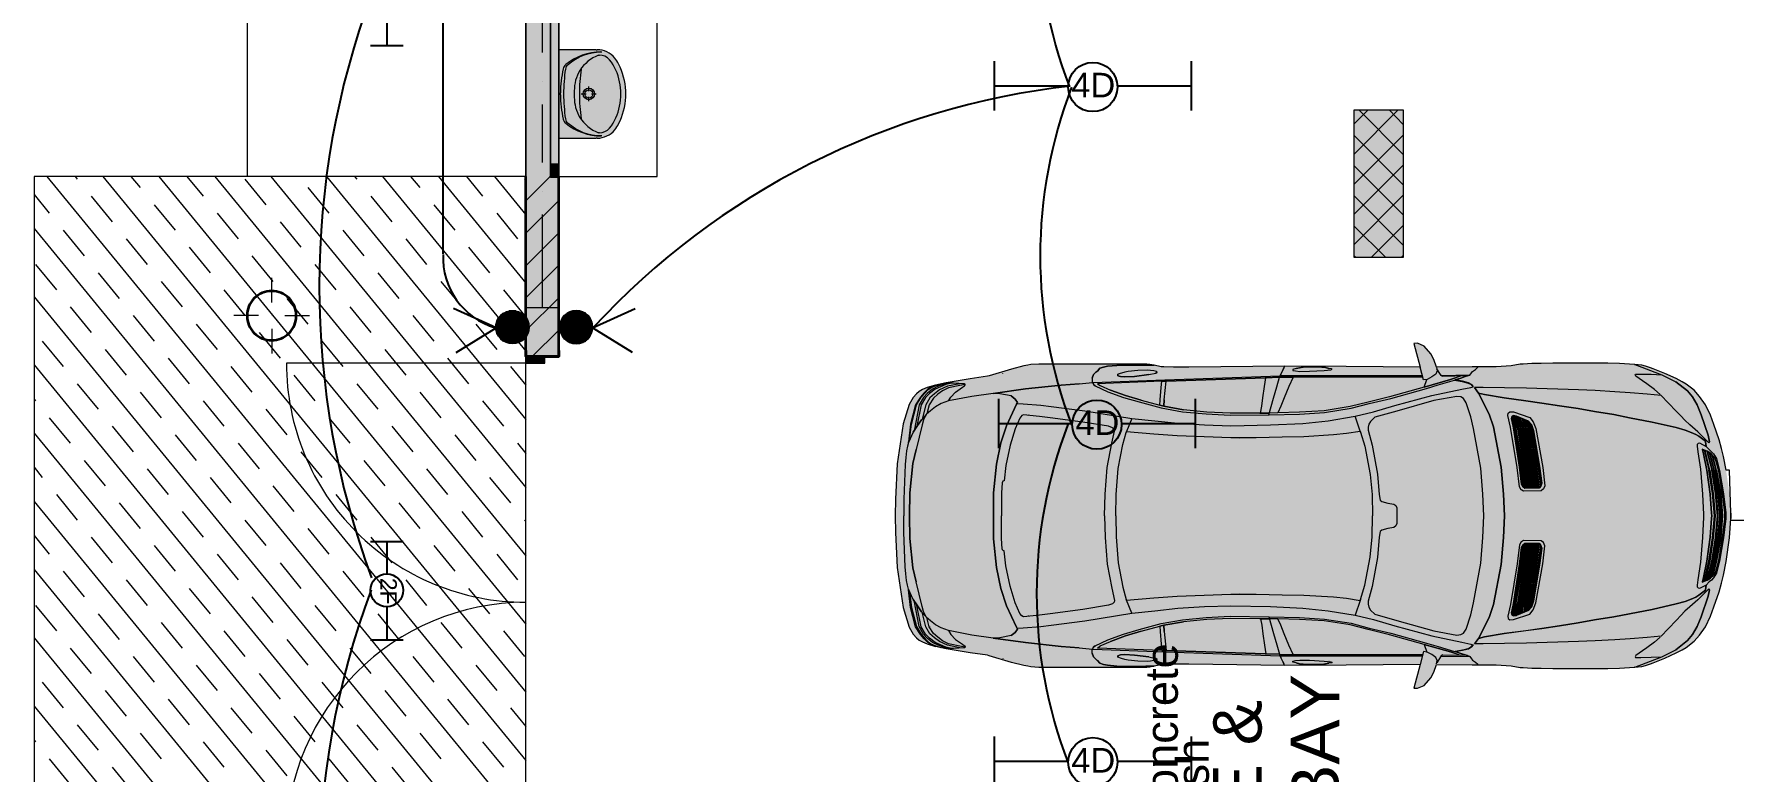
# Model space of a CAD drawing. Header units: millimetres. Extents: x -434067 to 834715, y -524312 to 693139.
# Drawn here: x 227685 to 238045, y 66005 to 70503 of the extents above; entities that cross this region are included whole.
import ezdxf

# ---------------------------------------------------------------- set-up
doc = ezdxf.new("R2010")
doc.units = ezdxf.units.MM
doc.layers.get('0').update_dxf_attribs({"color": 120})
for name, color, linetype in [('Labels', 7, 'Continuous'), ('lights', 1, 'Continuous'), ('PDF_2D Drafting - General', 7, 'Continuous')]:
    doc.layers.add(name, color=color, linetype=linetype)
doc.layers.add('PDF_Interior$-$Furniture$', color=7, linetype='Continuous', true_color=0x6a6a6a)
doc.layers.add('PDF_Structural - Bearing', color=7, linetype='Continuous', true_color=0xffffff)
doc.styles.add('PDF Arial-BoldMT', font='arial.ttf')
doc.styles.add('PDF ArialMT', font='arial.ttf')
doc.styles.get("Standard").update_dxf_attribs({"font": 'arial.ttf'})

# ---------------------------------------------------------------- blocks, each defined once
blk = doc.blocks.new('4security')
at = {"layer": 'lights'}
for p, q in [((-601, 157), (-601, -143)), ((600, 157), (600, -143)), ((-601, 7), (-150, 7)), ((150, 7), (600, 7))]:
    blk.add_line(p, q, dxfattribs=at)
blk.add_circle((0, 0), 150, dxfattribs=at)
at = {"layer": 'lights', "insert": (-131, 87), "char_height": 150, "attachment_point": 1}
blk.add_mtext_dynamic_manual_height_columns('4D', width=150, gutter_width=12.5, heights=[0], dxfattribs=at)
blk = doc.blocks.new('4sec')
at = {"layer": 'lights'}
blk.add_blockref('4security', (8, -3), dxfattribs=at)
blk = doc.blocks.new('2feet')
at = {"layer": 'lights'}
for p, q in [((-295, 102), (-295, -98)), ((-295, 2), (-100, 2)), ((100, 2), (305, 2)), ((305, 102), (305, -98))]:
    blk.add_line(p, q, dxfattribs=at)
blk.add_circle((0, 2), 100, dxfattribs=at)
at = {"layer": 'lights', "insert": (-76, 63), "char_height": 100, "attachment_point": 1}
blk.add_mtext_dynamic_manual_height_columns('2F', width=100, gutter_width=12.5, heights=[0], dxfattribs=at)
blk = doc.blocks.new('IG2W')
h = blk.add_hatch()
h.set_pattern_fill('ANGLE', color=256)
h.set_pattern_definition([(0, (-684743.957, -701055.27), (0, 6.985), [5.08, -1.905]), (90, (-684743.957, -701055.27), (-6.985, 4e-16), [5.08, -1.905])])
h.paths.add_polyline_path([(-100, 0, 1), (100, 0, 1)])
for p, q in [((-154, 344), (-4, 100)), ((-4, 100), (114, 359))]:
    blk.add_line(p, q)
blk.add_circle((0, 0), 100)

msp = doc.modelspace()

# ---------------------------------------------------------------- hatches: boundary and pattern name
at = {"layer": 'PDF_Interior$-$Furniture$', "true_color": 0xffffff, "transparency": 33554559}
for points in [[(231113, 70407), (230884, 70407), (230884, 69867), (231113, 69867), (231129, 69867), (231145, 69869), (231160, 69873), (231175, 69879), (231190, 69887), (231203, 69896), (231215, 69906), (231226, 69918), (231238, 69936), (231249, 69954), (231258, 69974), (231266, 69993), (231273, 70013), (231279, 70034), (231284, 70055), (231288, 70076), (231291, 70097), (231294, 70118), (231294, 70137), (231294, 70156), (231291, 70177), (231288, 70198), (231284, 70219), (231279, 70240), (231274, 70258), (231266, 70281), (231258, 70300), (231249, 70320), (231238, 70338), (231226, 70356), (231215, 70368), (231203, 70378), (231190, 70387), (231175, 70395), (231160, 70401), (231145, 70405), (231129, 70407), (231121, 70407)], [(238032, 67579), (238023, 67697), (238002, 67842), (237986, 67924), (237974, 67974), (237960, 68027), (237927, 68119), (237908, 68176), (237877, 68240), (237841, 68291), (237808, 68329), (237759, 68366), (237734, 68381), (237698, 68400), (237628, 68432), (237557, 68460), (237541, 68466), (237511, 68476), (237488, 68482), (237443, 68487), (237352, 68492), (237282, 68494), (237198, 68495), (236945, 68495), (236875, 68493), (236818, 68492), (236766, 68489), (236747, 68488), (236691, 68478), (236601, 68472), (236454, 68472), (236237, 68470), (236221, 68517), (236202, 68552), (236161, 68598), (236121, 68616), (236099, 68614), (236136, 68470), (235685, 68474), (235312, 68476), (234727, 68469), (234633, 68469), (234574, 68471), (234558, 68471), (234516, 68481), (234488, 68487), (234471, 68489), (233812, 68489), (233764, 68485), (233744, 68481), (233721, 68477), (233645, 68458), (233509, 68417), (233499, 68414), (233394, 68398), (233247, 68375), (233182, 68359), (233130, 68345), (233103, 68333), (233083, 68322), (233065, 68307), (233045, 68284), (233021, 68242), (232984, 68123), (232949, 67879), (232937, 67665), (232936, 67563), (238032, 67563)], [(238032, 67547), (238032, 67563), (232936, 67563), (232937, 67461), (232949, 67247), (232984, 67003), (233021, 66884), (233045, 66841), (233065, 66819), (233083, 66804), (233103, 66793), (233130, 66781), (233182, 66766), (233247, 66751), (233394, 66727), (233499, 66712), (233509, 66709), (233645, 66667), (233721, 66649), (233744, 66645), (233764, 66641), (233812, 66637), (234471, 66637), (234488, 66639), (234516, 66645), (234558, 66654), (234574, 66655), (234633, 66657), (234727, 66657), (235312, 66650), (235685, 66652), (236136, 66656), (236099, 66512), (236121, 66510), (236161, 66528), (236202, 66574), (236221, 66609), (236237, 66656), (236454, 66654), (236601, 66654), (236691, 66648), (236747, 66638), (236766, 66637), (236818, 66634), (236875, 66633), (236945, 66631), (237198, 66631), (237282, 66632), (237352, 66634), (237443, 66639), (237488, 66644), (237511, 66649), (237541, 66659), (237557, 66666), (237628, 66694), (237698, 66726), (237734, 66745), (237759, 66760), (237808, 66797), (237841, 66835), (237877, 66886), (237908, 66950), (237927, 67007), (237960, 67099), (237974, 67152), (237986, 67201), (238002, 67284), (238023, 67429)]]:
    msp.add_hatch(color=7, dxfattribs=at).paths.add_polyline_path(points)
at = {"layer": 'PDF_Structural - Bearing', "transparency": 33554559}
for color, points in [(256, [(230884, 69634), (230834, 69634), (230684, 69634), (230684, 71134), (230834, 71134), (230884, 71134)]), (256, [(230884, 69634), (230834, 69634), (230684, 69634), (230684, 71134), (230834, 71134), (230884, 71134)]), (7, [(230684, 69634), (230834, 69634), (230884, 69634), (230884, 68534), (230799, 68534), (230684, 68534)])]:
    msp.add_hatch(color=color, dxfattribs=at).paths.add_polyline_path(points)

# ---------------------------------------------------------------- linework, layer by layer
at = {"layer": 'lights'}
msp.add_line((230178, 75531), (230178, 69161), dxfattribs=at)
for centre, radius, start, end in [((236675, 71214), 2869, 158.9552, 201.0448), ((234543, 68964), 5119, 159.6573, 200.3468), ((234525, 65547), 4667, 96.4178, 137.3132), ((236689, 69148), 2869, 158.9552, 201.0448), ((230624, 69137), 445, 177.317, 253.7019), ((236667, 67089), 2869, 158.9552, 201.0448), ((234540, 65332), 5119, 159.6573, 200.3468)]:
    msp.add_arc(centre, radius, start, end, dxfattribs=at)
at = {"layer": 'PDF_2D Drafting - General', "color": 8, "lineweight": 15, "true_color": 0x7f7f7f}
for points in [[(230884, 69634), (231484, 69634), (231484, 72038)], [(230662, 69634), (227685, 69634), (227685, 65335), (230584, 65335), (230584, 65435), (230684, 65435), (230684, 69634), (230662, 69634), (227685, 69634), (227685, 61035), (230662, 61035), (230684, 61035), (230684, 65235), (230584, 65235), (230584, 65335), (227685, 65335), (227685, 61035), (230662, 61035), (230944, 61035)], [(238320, 67535), (238314, 67535), (238032, 67535)]]:
    msp.add_lwpolyline(points, dxfattribs=at)
at = {"layer": 'PDF_2D Drafting - General', "color": 253, "lineweight": 18, "true_color": 0xaaaaaa}
for points in [[(235735, 69770), (236003, 70039)], [(235735, 69954), (235819, 70039)], [(236034, 69767), (235763, 70039)], [(236034, 69951), (235947, 70039)], [(235735, 69586), (236034, 69886)], [(236034, 69583), (235735, 69883)], [(227764, 69634), (230684, 66070)], [(227935, 69634), (227949, 69617)], [(228105, 69634), (230684, 66486)], [(228276, 69634), (228332, 69565)], [(228446, 69634), (230684, 66902)], [(228617, 69634), (228716, 69513)], [(228787, 69634), (230684, 67318)], [(229128, 69634), (230684, 67735)], [(229469, 69634), (230684, 68151)], [(229639, 69634), (229653, 69617)], [(229810, 69634), (230684, 68567)], [(229980, 69634), (230037, 69565)], [(230151, 69634), (230684, 68983)], [(230321, 69634), (230420, 69513)], [(230492, 69634), (230684, 69399)], [(235735, 69403), (236034, 69703)], [(236034, 69399), (235735, 69699)], [(227685, 69523), (227778, 69409)], [(228971, 69617), (229099, 69461)], [(229355, 69565), (229483, 69409)], [(230676, 69617), (230684, 69607)], [(235735, 69219), (236034, 69519)], [(236034, 69215), (235735, 69515)], [(228034, 69513), (228162, 69357)], [(228417, 69461), (228545, 69305)], [(229738, 69513), (229866, 69357)], [(230122, 69461), (230250, 69305)], [(227685, 69315), (230684, 65654)], [(228801, 69409), (228929, 69253)], [(229185, 69357), (229312, 69201)], [(230506, 69409), (230633, 69253)], [(235927, 69139), (235735, 69331)], [(235838, 69139), (236034, 69335)], [(227863, 69305), (227991, 69149)], [(228247, 69253), (228375, 69097)], [(229568, 69305), (229696, 69149)], [(229952, 69253), (230079, 69097)], [(228630, 69201), (228758, 69045)], [(229014, 69149), (229142, 68993)], [(230335, 69201), (230463, 69045)], [(235744, 69139), (235735, 69148)], [(236022, 69139), (236034, 69151)], [(227693, 69097), (227821, 68941)], [(228076, 69045), (228204, 68889)], [(229398, 69097), (229525, 68941)], [(229781, 69045), (229909, 68889)], [(227685, 68899), (230584, 65360)], [(228460, 68993), (228588, 68837)], [(228843, 68941), (228971, 68785)], [(230165, 68993), (230293, 68837)], [(230548, 68941), (230676, 68785)], [(227906, 68837), (228034, 68681)], [(229227, 68889), (229355, 68733)], [(229611, 68837), (229738, 68681)], [(228290, 68785), (228417, 68629)], [(228673, 68733), (228801, 68577)], [(229994, 68785), (230122, 68629)], [(230378, 68733), (230506, 68577)], [(227735, 68629), (227863, 68473)], [(229057, 68681), (229185, 68525)], [(229440, 68629), (229568, 68473)], [(227685, 68483), (230264, 65335)], [(228119, 68577), (228247, 68421)], [(228503, 68525), (228630, 68369)], [(229824, 68577), (229952, 68421)], [(230207, 68525), (230335, 68369)], [(228886, 68473), (229014, 68317)], [(229270, 68421), (229398, 68265)], [(230591, 68473), (230684, 68359)], [(227685, 68275), (227693, 68265)], [(227949, 68369), (228076, 68213)], [(228332, 68317), (228460, 68161)], [(229653, 68369), (229781, 68213)], [(230037, 68317), (230165, 68161)], [(228716, 68265), (228843, 68109)], [(229099, 68213), (229227, 68057)], [(230420, 68265), (230548, 68109)], [(227685, 68067), (229923, 65335)], [(227778, 68161), (227906, 68005)], [(228162, 68109), (228290, 67953)], [(229483, 68161), (229611, 68005)], [(229866, 68109), (229994, 67953)], [(228545, 68057), (228673, 67901)], [(228929, 68005), (229057, 67849)], [(230250, 68057), (230378, 67901)], [(230633, 68005), (230684, 67943)], [(227685, 67859), (227735, 67797)], [(227991, 67901), (228119, 67745)], [(229312, 67953), (229440, 67797)], [(229696, 67901), (229824, 67745)], [(228375, 67849), (228503, 67693)], [(228758, 67797), (228886, 67641)], [(230079, 67849), (230207, 67693)], [(230463, 67797), (230591, 67641)], [(227685, 67651), (229582, 65335)], [(227821, 67693), (227949, 67537)], [(229142, 67745), (229270, 67589)], [(229525, 67693), (229653, 67537)], [(228204, 67641), (228332, 67485)], [(228588, 67589), (228716, 67433)], [(229909, 67641), (230037, 67485)], [(230293, 67589), (230420, 67433)], [(228971, 67537), (229099, 67381)], [(229355, 67485), (229483, 67328)], [(230676, 67537), (230684, 67527)], [(227685, 67443), (227778, 67328)], [(228034, 67433), (228162, 67276)], [(228417, 67381), (228545, 67225)], [(229738, 67433), (229866, 67276)], [(230122, 67381), (230250, 67225)], [(228801, 67328), (228929, 67172)], [(229185, 67276), (229312, 67120)], [(230506, 67328), (230633, 67172)], [(227685, 67235), (229241, 65335)], [(227863, 67225), (227991, 67068)], [(228247, 67172), (228375, 67016)], [(229568, 67225), (229696, 67068)], [(229952, 67172), (230079, 67016)], [(228630, 67120), (228758, 66964)], [(229014, 67068), (229142, 66912)], [(230335, 67120), (230463, 66964)], [(227693, 67016), (227821, 66860)], [(228076, 66964), (228204, 66808)], [(229398, 67016), (229525, 66860)], [(229781, 66964), (229909, 66808)], [(228460, 66912), (228588, 66756)], [(228843, 66860), (228971, 66704)], [(230165, 66912), (230293, 66756)], [(230548, 66860), (230676, 66704)], [(227685, 66818), (228900, 65335)], [(227906, 66756), (228034, 66600)], [(229227, 66808), (229355, 66652)], [(229611, 66756), (229738, 66600)], [(228290, 66704), (228417, 66548)], [(228673, 66652), (228801, 66496)], [(229994, 66704), (230122, 66548)], [(230378, 66652), (230506, 66496)], [(227735, 66548), (227863, 66392)], [(229057, 66600), (229185, 66444)], [(229440, 66548), (229568, 66392)], [(228119, 66496), (228247, 66340)], [(228503, 66444), (228630, 66288)], [(229824, 66496), (229952, 66340)], [(230207, 66444), (230335, 66288)], [(227685, 66402), (228559, 65335)], [(228886, 66392), (229014, 66236)], [(229270, 66340), (229398, 66184)], [(230591, 66392), (230684, 66278)], [(227949, 66288), (228076, 66132)], [(228332, 66236), (228460, 66080)], [(229653, 66288), (229781, 66132)], [(230037, 66236), (230165, 66080)], [(227685, 66194), (227693, 66184)], [(228716, 66184), (228843, 66028)], [(229099, 66132), (229227, 65976)], [(230420, 66184), (230548, 66028)], [(227778, 66080), (227906, 65924)], [(228162, 66028), (228290, 65872)], [(229483, 66080), (229611, 65924)], [(229866, 66028), (229994, 65872)]]:
    msp.add_lwpolyline(points, dxfattribs=at)
at = {"layer": 'PDF_2D Drafting - General', "color": 8, "lineweight": 15, "true_color": 0x7f7f7f}
msp.add_lwpolyline([(236034, 69139), (235735, 69139), (235735, 70039), (236034, 70039)], close=True, dxfattribs=at)
at = {"layer": 'PDF_2D Drafting - General', "color": 7, "lineweight": 0, "true_color": 0xffffff, "transparency": 33554559}
msp.add_solid([(236034, 69139), (235735, 69139), (236034, 70039), (235735, 70039)], dxfattribs=at)
at = {"layer": 'PDF_Interior$-$Furniture$', "lineweight": 20}
for points in [[(231113, 70407), (230884, 70407), (230884, 69867), (231113, 69867)], [(230884, 70052), (230884, 70222)], [(231022, 70137), (231051, 70137)], [(231068, 70154), (231068, 70183)], [(231084, 70137), (231113, 70137)], [(231068, 70092), (231068, 70120)], [(238032, 67579), (238032, 67563), (238032, 67579), (238032, 67563), (238032, 67547), (238032, 67563), (238032, 67579), (238023, 67842), (238002, 67842), (237986, 67924), (237974, 67974), (237960, 68027), (237927, 68119), (237908, 68176), (237877, 68240), (237841, 68291), (237808, 68329), (237759, 68366), (237734, 68381), (237698, 68400), (237628, 68432), (237557, 68460), (237541, 68466), (237511, 68476), (237488, 68482), (237443, 68487), (237352, 68492), (237282, 68494), (237198, 68495), (236945, 68495), (236875, 68493), (236818, 68492), (236766, 68489), (236747, 68488), (236691, 68478), (236601, 68472), (236454, 68472), (236237, 68470), (236221, 68517), (236202, 68552), (236161, 68598), (236121, 68616), (236099, 68614), (236136, 68470), (235685, 68474), (235312, 68476), (234727, 68469), (234633, 68469), (234574, 68471), (234558, 68471), (234516, 68481), (234488, 68487), (234471, 68489), (233812, 68489), (233764, 68485), (233744, 68481), (233721, 68477), (233645, 68458), (233509, 68417), (233499, 68414), (233394, 68398), (233247, 68375), (233182, 68359), (233130, 68345), (233103, 68333), (233083, 68322), (233065, 68307), (233045, 68284), (233021, 68242), (232984, 68123), (232949, 67879), (232937, 67665), (232936, 67563), (232937, 67461), (232949, 67247), (232984, 67003), (233021, 66884), (233045, 66841), (233065, 66819), (233083, 66804), (233103, 66793), (233130, 66781), (233182, 66766), (233178, 66768), (233147, 66781), (233132, 66792), (233113, 66812), (233090, 66839), (233060, 66886), (233029, 67003), (233018, 67112)], [(237445, 68487), (237443, 68487), (237445, 68487), (237610, 68422), (237695, 68380), (237767, 68325), (237797, 68288), (237827, 68239), (237797, 68288), (237767, 68325), (237695, 68380)], [(233593, 68432), (233593, 68433)], [(234058, 68369), (233947, 68360), (233731, 68337), (233947, 68360), (234058, 68369), (234139, 68376), (234143, 68377), (234581, 68393), (235283, 68417), (235667, 68417), (236150, 68417), (235667, 68417), (235288, 68417)], [(234136, 68402), (234146, 68424), (234159, 68439), (234166, 68444), (234170, 68446), (234166, 68444), (234159, 68439), (234146, 68424), (234136, 68402), (234137, 68382), (234141, 68373), (234148, 68362)], [(234143, 68377), (234581, 68393), (235283, 68417), (235279, 68408), (235283, 68417)], [(234156, 68356), (234148, 68362), (234156, 68356), (234232, 68320), (234328, 68285), (234424, 68258), (234557, 68221), (234688, 68198), (234832, 68184), (234979, 68176), (235216, 68179), (235401, 68183), (235554, 68194), (235717, 68219), (235826, 68247), (235958, 68279), (236175, 68340), (236247, 68361), (236347, 68391), (236393, 68383), (236430, 68373), (236448, 68363), (236458, 68350)], [(234435, 68268), (234341, 68296), (234435, 68268), (234549, 68237), (234552, 68270), (234558, 68346), (234561, 68385), (234169, 68369), (234185, 68357), (234249, 68329)], [(234356, 68444), (234336, 68440), (234316, 68434), (234294, 68426), (234294, 68417), (234310, 68412), (234337, 68410), (234396, 68413), (234483, 68424), (234396, 68413), (234337, 68410), (234310, 68412), (234294, 68417), (234294, 68426)], [(234514, 68447), (234493, 68450), (234472, 68452), (234415, 68450), (234357, 68444), (234356, 68444), (234336, 68440), (234316, 68434)], [(234529, 68444), (234514, 68447), (234493, 68450), (234472, 68452), (234415, 68450), (234357, 68444)], [(234465, 68422), (234464, 68423)], [(234483, 68424), (234525, 68434)], [(235160, 68190), (235217, 68190), (235160, 68190), (234979, 68189), (234837, 68195), (234693, 68209), (234574, 68231), (234549, 68237), (234552, 68270), (234558, 68346), (234561, 68385), (234588, 68385), (234561, 68385)], [(234577, 68270), (234574, 68231), (234577, 68270), (234588, 68385), (235191, 68405), (235279, 68408), (235363, 68409), (235665, 68410), (236152, 68411), (235665, 68410), (235363, 68409)], [(235214, 68179), (235228, 68230), (235243, 68281), (235262, 68350), (235279, 68408), (235191, 68405), (234588, 68385)], [(235163, 68190), (235171, 68231), (235178, 68283), (235188, 68352), (235196, 68405)], [(236383, 68415), (236353, 68404), (236321, 68394), (236162, 68348), (235949, 68289), (235819, 68256), (235710, 68229), (235552, 68204), (235401, 68195), (235270, 68192), (235217, 68190)], [(235363, 68409), (235336, 68352), (235307, 68283), (235287, 68231), (235269, 68192)], [(235310, 68476), (235306, 68466), (235301, 68456), (235291, 68437), (235287, 68427), (235283, 68417), (235287, 68427)], [(235301, 68456), (235306, 68466)], [(235303, 68451), (235303, 68451)], [(235423, 68469), (235422, 68469), (235402, 68466), (235381, 68461), (235361, 68456), (235361, 68450), (235377, 68447), (235404, 68444), (235463, 68445), (235551, 68450), (235592, 68454), (235601, 68458), (235596, 68460)], [(235361, 68456), (235361, 68450), (235377, 68447), (235404, 68444), (235463, 68445), (235551, 68450), (235592, 68454), (235601, 68458), (235596, 68460), (235580, 68462), (235559, 68467), (235580, 68462)], [(235381, 68461), (235402, 68466), (235422, 68469)], [(235582, 68453), (235581, 68453)], [(235853, 68197), (235982, 68235), (236208, 68296), (236392, 68335), (236445, 68346), (236461, 68350), (236450, 68363), (236432, 68374), (236396, 68384), (236350, 68392), (236384, 68403), (236411, 68412), (236440, 68420), (236450, 68435), (236457, 68444), (236474, 68455), (236489, 68469), (236490, 68472)], [(236237, 68467), (236241, 68447), (236233, 68428), (236209, 68410), (236179, 68395), (236157, 68392), (236136, 68470)], [(236161, 68348), (236178, 68395)], [(236162, 68348), (236321, 68394), (236353, 68404)], [(236275, 68412), (236266, 68418), (236260, 68424), (236239, 68460)], [(236266, 68419), (236442, 68422)], [(236426, 68416), (236273, 68413)], [(236440, 68420), (236411, 68412), (236384, 68403), (236350, 68392), (236396, 68384), (236432, 68374), (236450, 68363), (236461, 68350)], [(236436, 68419), (236436, 68419)], [(237601, 68303), (237566, 68334), (237520, 68368), (237493, 68386), (237452, 68415), (237447, 68423), (237449, 68427), (237482, 68428), (237545, 68426), (237610, 68422)], [(237610, 68422), (237610, 68422)], [(237610, 68422), (237610, 68422)], [(233182, 68359), (233178, 68358), (233147, 68344), (233132, 68334), (233113, 68314), (233090, 68287), (233060, 68240), (233029, 68122), (233018, 68014)], [(233644, 68294), (233667, 68275), (233681, 68255), (233675, 68243), (233614, 68112), (233581, 68007), (233554, 67877), (233536, 67703), (233535, 67563), (233536, 67703), (233554, 67877), (233581, 68007), (233614, 68112), (233675, 68243), (233681, 68255), (233667, 68275), (233644, 68294), (233574, 68308), (233533, 68310), (233731, 68337), (233533, 68310), (233404, 68291), (233261, 68264), (233217, 68247), (233182, 68228), (233152, 68203), (233127, 68183), (233126, 68183), (233118, 68168), (233109, 68148), (233100, 68117), (233063, 67967), (233044, 67881), (233026, 67702), (233023, 67563), (233026, 67702), (233044, 67881), (233063, 67967)], [(233024, 68025), (233035, 68122), (233065, 68239), (233095, 68286), (233118, 68313), (233138, 68333), (233153, 68344), (233184, 68357), (233214, 68366)], [(233252, 68372), (233238, 68369), (233194, 68351), (233163, 68336), (233133, 68312), (233109, 68285), (233083, 68239), (233051, 68081)], [(233280, 68372), (233244, 68364), (233180, 68336), (233145, 68310), (233121, 68285), (233095, 68240), (233068, 68109)], [(233331, 68369), (233254, 68353), (233207, 68331), (233175, 68307), (233148, 68283), (233122, 68240), (233100, 68152)], [(233363, 68365), (233341, 68360), (233262, 68344), (233224, 68326), (233196, 68304), (233170, 68281), (233144, 68240), (233128, 68184)], [(233151, 68283), (233151, 68282)], [(233173, 68281), (233173, 68281)], [(233261, 68264), (233276, 68287), (233303, 68318), (233346, 68347), (233358, 68356), (233363, 68361), (233363, 68365), (233358, 68368), (233292, 68372), (233236, 68372)], [(233270, 68370), (233270, 68370)], [(233403, 68288), (233403, 68288)], [(234251, 68330), (234251, 68330)], [(236525, 67563), (236520, 67695), (236506, 67853), (236463, 68095), (236445, 68167), (236417, 68253), (236401, 68278), (236385, 68288), (236361, 68291), (236220, 68266), (235994, 68202), (235860, 68164), (235834, 68139), (235824, 68121), (235819, 68103), (235819, 68085), (235845, 67994), (235876, 67817), (235888, 67693), (235893, 67659), (235903, 67650), (235939, 67640), (235976, 67634), (235988, 67625), (235994, 67611), (235995, 67563), (235994, 67515), (235988, 67501), (235976, 67492), (235939, 67486), (235903, 67476), (235893, 67467), (235888, 67433), (235876, 67308), (235845, 67132), (235819, 67041), (235819, 67023), (235824, 67005), (235834, 66987), (235860, 66962), (235994, 66924), (236220, 66860), (236361, 66835), (236385, 66838), (236401, 66847), (236417, 66872), (236445, 66959), (236463, 67031), (236506, 67273), (236520, 67431), (236525, 67563)], [(237828, 68077), (237830, 68075), (237782, 68118), (237751, 68146), (237726, 68172), (237700, 68200), (237650, 68253), (237606, 68297), (237522, 68305), (237417, 68314), (237324, 68320), (237204, 68327), (237103, 68331), (236786, 68341), (236651, 68343), (236521, 68345), (236469, 68345)], [(236510, 68307), (236510, 68307)], [(236673, 68279), (236673, 68279)], [(236674, 68279), (236674, 68279)], [(236674, 68279), (236674, 68279)], [(233124, 68180), (233097, 68149), (233067, 68107), (233046, 68073), (233018, 68011), (233011, 67987), (233005, 67959), (233000, 67918), (232996, 67875), (232988, 67665), (232988, 67563)], [(233087, 68244), (233087, 68243)], [(234213, 67563), (234216, 67695), (234228, 67858), (234257, 68005), (234274, 68080), (234271, 68089), (234260, 68100), (234236, 68109), (234081, 68135), (233881, 68161), (233816, 68169), (233718, 68179), (233709, 68174), (233696, 68159), (233668, 68094), (233636, 67993), (233610, 67869), (233600, 67777), (233593, 67774), (233588, 67764), (233585, 67702), (233585, 67563)], [(233678, 68248), (233684, 68248), (233716, 68246), (233823, 68238), (233888, 68230), (234093, 68203), (234378, 68157), (234519, 68143), (234660, 68127), (234821, 68117), (234983, 68112), (235225, 68117), (235421, 68126), (235576, 68143), (235741, 68170), (235853, 68197)], [(233750, 68175), (233747, 68176)], [(234549, 68237), (234574, 68231), (234693, 68209)], [(235773, 68074), (235772, 68080), (235741, 68170)], [(236797, 68141), (236815, 68120), (236828, 68084), (236865, 67865), (236879, 67761), (236873, 67743), (236864, 67733), (236775, 67732), (236765, 67739), (236755, 67756), (236743, 67859), (236706, 68099), (236693, 68156), (236697, 68170), (236707, 68174), (236724, 68171)], [(237728, 68171), (237726, 68172), (237700, 68200), (237650, 68253)], [(233046, 68073), (233067, 68107), (233097, 68149)], [(234282, 67563), (234284, 67692), (234296, 67851), (234323, 67997), (234345, 68072), (234346, 68078), (234513, 68062), (234655, 68053), (234819, 68047), (234983, 68041), (235136, 68041), (235295, 68045), (235428, 68047), (235608, 68058), (235688, 68066), (235772, 68080), (235773, 68074), (235800, 67987), (235832, 67815), (235845, 67692), (235847, 67563)], [(234378, 68157), (234346, 68078), (234345, 68072)], [(235772, 68080), (235772, 68080)], [(236759, 68156), (236766, 68121)], [(237872, 68033), (237830, 68075)], [(233018, 68011), (233018, 68014)], [(237986, 67429), (238000, 67546), (238000, 67563), (238000, 67546), (237986, 67429), (237963, 67285), (237943, 67212), (237934, 67197), (237932, 67195), (237925, 67185), (237913, 67171), (237900, 67159), (237881, 67139), (237877, 67111), (237881, 67139), (237841, 67119), (237834, 67121), (237829, 67127), (237828, 67139), (237832, 67172), (237848, 67279), (237861, 67431), (237866, 67555), (237866, 67563), (237866, 67571), (237861, 67695), (237848, 67847), (237832, 67954), (237828, 67987), (237829, 67999), (237834, 68005), (237841, 68007), (237881, 67986), (237877, 68015), (237881, 67986), (237900, 67967), (237913, 67954), (237925, 67941), (237932, 67931), (237934, 67928), (237943, 67913), (237963, 67840), (237986, 67697)], [(237868, 67964), (237898, 67841)], [(237874, 68031), (237872, 68033), (237871, 68034)], [(237874, 68031), (237898, 68009)], [(237903, 67841), (237874, 67962)], [(233063, 67960), (233063, 67960)], [(237885, 67957), (237915, 67841)], [(237919, 67841), (237890, 67955)], [(237900, 67948), (237928, 67841)], [(237932, 67841), (237905, 67945)], [(237915, 67935), (237940, 67841)], [(237944, 67841), (237921, 67929)], [(237934, 67928), (237943, 67913), (237963, 67840)], [(236767, 67714), (236754, 67722)], [(233124, 66946), (233097, 66977), (233067, 67019), (233046, 67053), (233018, 67115), (233011, 67139), (233005, 67167), (233000, 67208), (232996, 67251), (232988, 67461), (232988, 67563)], [(233644, 66832), (233667, 66850), (233681, 66871), (233675, 66883), (233614, 67014), (233581, 67119), (233554, 67248), (233536, 67423), (233535, 67563), (233536, 67423), (233554, 67248), (233581, 67119), (233614, 67014), (233675, 66883), (233681, 66871), (233667, 66850), (233644, 66832), (233574, 66818), (233533, 66816), (233731, 66789), (233533, 66816), (233404, 66835), (233261, 66862), (233217, 66879), (233182, 66898), (233152, 66922), (233127, 66943), (233126, 66943), (233118, 66958), (233109, 66978), (233100, 67009), (233063, 67159), (233044, 67245), (233026, 67424), (233023, 67563), (233026, 67424), (233044, 67245), (233063, 67159)], [(234213, 67563), (234216, 67431), (234228, 67268), (234257, 67121), (234274, 67046), (234271, 67036), (234260, 67025), (234236, 67017), (234081, 66991), (233881, 66964), (233816, 66957), (233718, 66947), (233709, 66952), (233696, 66967), (233668, 67032), (233636, 67133), (233610, 67257), (233600, 67349), (233593, 67352), (233588, 67361), (233585, 67424), (233585, 67563)], [(234282, 67563), (234284, 67434), (234296, 67275), (234323, 67128), (234345, 67053), (234346, 67048), (234513, 67063), (234655, 67073), (234819, 67079), (234983, 67085), (235136, 67085), (235295, 67081), (235428, 67078), (235608, 67068), (235688, 67060), (235772, 67046), (235773, 67052), (235800, 67139), (235832, 67311), (235845, 67434), (235847, 67563)], [(236136, 66656), (236099, 66512), (236121, 66510), (236161, 66528), (236202, 66574), (236221, 66609), (236237, 66656), (236454, 66654), (236601, 66654), (236691, 66648), (236747, 66638), (236766, 66637), (236818, 66634), (236875, 66633), (236945, 66631), (237198, 66631), (237282, 66632), (237352, 66634), (237443, 66639), (237488, 66644), (237511, 66649), (237541, 66659), (237557, 66666), (237628, 66694), (237698, 66726), (237734, 66745), (237759, 66760), (237808, 66797), (237841, 66835), (237877, 66886), (237908, 66950), (237927, 67007), (237960, 67099), (237974, 67152), (237986, 67201), (238002, 67284), (238023, 67429), (238032, 67547)], [(236797, 66985), (236815, 67006), (236828, 67042), (236865, 67261), (236879, 67365), (236873, 67382), (236864, 67393), (236775, 67394), (236765, 67386), (236755, 67370), (236743, 67267), (236706, 67027), (236693, 66970), (236697, 66956), (236707, 66952), (236724, 66955)], [(236767, 67412), (236754, 67404)], [(237868, 67161), (237898, 67285)], [(237903, 67285), (237874, 67164)], [(237885, 67168), (237915, 67285)], [(237919, 67285), (237890, 67171)], [(237900, 67178), (237928, 67285)], [(237932, 67285), (237905, 67181)], [(237915, 67190), (237940, 67285)], [(237944, 67285), (237921, 67197)], [(237934, 67197), (237943, 67212), (237963, 67285)], [(233063, 67166), (233063, 67166)], [(233018, 67115), (233018, 67112)], [(233024, 67101), (233035, 67004), (233065, 66887), (233095, 66840), (233118, 66813), (233138, 66793), (233153, 66782), (233184, 66769), (233214, 66759)], [(233046, 67053), (233067, 67019), (233097, 66977)], [(233252, 66754), (233238, 66757), (233194, 66775), (233163, 66790), (233133, 66814), (233109, 66840), (233083, 66887), (233051, 67045)], [(234378, 66969), (234346, 67048), (234345, 67053)], [(235773, 67052), (235772, 67046), (235741, 66956)], [(235772, 67046), (235772, 67046)], [(237828, 67049), (237830, 67051), (237782, 67008), (237751, 66980), (237726, 66954), (237700, 66926), (237650, 66873), (237606, 66829), (237522, 66821), (237417, 66812), (237324, 66806), (237204, 66799), (237103, 66795), (236786, 66785), (236651, 66783), (236521, 66781), (236469, 66781)], [(237872, 67093), (237830, 67051)], [(237874, 67095), (237872, 67093), (237871, 67092)], [(237874, 67095), (237898, 67117)], [(233280, 66754), (233244, 66762), (233180, 66790), (233145, 66816), (233121, 66841), (233095, 66886), (233068, 67016)], [(233331, 66757), (233254, 66773), (233207, 66795), (233175, 66819), (233148, 66843), (233122, 66885), (233100, 66974)], [(233363, 66761), (233341, 66766), (233262, 66782), (233224, 66800), (233196, 66822), (233170, 66844), (233144, 66886), (233128, 66942)], [(233678, 66878), (233684, 66878), (233716, 66880), (233823, 66888), (233888, 66896), (234093, 66922), (234378, 66969), (234519, 66983), (234660, 66999), (234821, 67009), (234983, 67014), (235225, 67009), (235421, 67000), (235576, 66983), (235741, 66956), (235853, 66929)], [(233750, 66951), (233747, 66950)], [(234156, 66770), (234148, 66764), (234156, 66770), (234232, 66806), (234328, 66841), (234424, 66868), (234557, 66905), (234688, 66928), (234832, 66942), (234979, 66950), (235216, 66947), (235401, 66943), (235554, 66932), (235717, 66907), (235826, 66878), (235958, 66847), (236175, 66786), (236247, 66765), (236347, 66735), (236393, 66743), (236430, 66753), (236448, 66763), (236458, 66776)], [(235160, 66935), (235217, 66935), (235160, 66935), (234979, 66937), (234837, 66931), (234693, 66916), (234574, 66895), (234549, 66889), (234552, 66856), (234558, 66780), (234561, 66741), (234588, 66740), (234561, 66741)], [(235214, 66947), (235228, 66895), (235243, 66845), (235262, 66775), (235279, 66718), (235191, 66721), (234588, 66740)], [(235163, 66935), (235171, 66895), (235178, 66843), (235188, 66774), (235196, 66721)], [(236383, 66711), (236353, 66722), (236321, 66732), (236162, 66777), (235949, 66837), (235819, 66870), (235710, 66897), (235552, 66922), (235401, 66931), (235270, 66934), (235217, 66935)], [(235363, 66717), (235336, 66774), (235307, 66843), (235287, 66895), (235269, 66934)], [(235853, 66929), (235982, 66891), (236208, 66830), (236392, 66791), (236445, 66780), (236461, 66775), (236450, 66763), (236432, 66752), (236396, 66742), (236350, 66734), (236384, 66723), (236411, 66714), (236440, 66705), (236450, 66691), (236457, 66682), (236474, 66670), (236489, 66657), (236490, 66654)], [(236759, 66970), (236766, 67005)], [(237728, 66955), (237726, 66954), (237700, 66926), (237650, 66873)], [(233087, 66881), (233087, 66883)], [(233123, 66842), (233123, 66842)], [(233123, 66842), (233123, 66842)], [(233151, 66843), (233151, 66843)], [(233173, 66845), (233173, 66845)], [(233261, 66862), (233276, 66839), (233303, 66808), (233346, 66779), (233358, 66770), (233363, 66764), (233363, 66761), (233358, 66758), (233292, 66754), (233236, 66754)], [(233403, 66838), (233403, 66838)], [(234435, 66858), (234341, 66830), (234435, 66858), (234549, 66889), (234552, 66856), (234558, 66780), (234561, 66741), (234169, 66756), (234185, 66769), (234249, 66796)], [(234549, 66889), (234574, 66895), (234693, 66916)], [(234577, 66856), (234574, 66895), (234577, 66856), (234588, 66740), (235191, 66721), (235279, 66718), (235363, 66717), (235665, 66715), (236152, 66715), (235665, 66715), (235363, 66717)], [(236673, 66847), (236673, 66847)], [(236674, 66847), (236674, 66847)], [(236674, 66847), (236674, 66847)], [(237445, 66639), (237443, 66639), (237445, 66639), (237610, 66703), (237695, 66745), (237767, 66801), (237797, 66838), (237827, 66887), (237797, 66838), (237767, 66801), (237695, 66745)], [(237601, 66823), (237566, 66792), (237520, 66758), (237493, 66739), (237452, 66711), (237447, 66703), (237449, 66698), (237482, 66698), (237545, 66700), (237610, 66703)], [(236237, 66659), (236241, 66679), (236233, 66698), (236209, 66716), (236179, 66731), (236157, 66734), (236136, 66656), (235685, 66652), (235312, 66650), (234727, 66657), (234633, 66657), (234574, 66655), (234558, 66654), (234516, 66645), (234488, 66639), (234471, 66637), (233812, 66637), (233764, 66641), (233744, 66645), (233721, 66649), (233645, 66667), (233509, 66709), (233499, 66712), (233394, 66727), (233247, 66751), (233182, 66766)], [(233270, 66756), (233270, 66756)], [(234058, 66757), (233947, 66766), (233731, 66789), (233947, 66766), (234058, 66757), (234139, 66750), (234143, 66749), (234581, 66733), (235283, 66709), (235667, 66709), (236150, 66709), (235667, 66709), (235288, 66709)], [(234136, 66724), (234146, 66702), (234159, 66687), (234166, 66682), (234170, 66680), (234166, 66682), (234159, 66687), (234146, 66702), (234136, 66724), (234137, 66744), (234141, 66753), (234148, 66764)], [(234143, 66749), (234581, 66733), (235283, 66709), (235279, 66718), (235283, 66709)], [(234251, 66796), (234251, 66796)], [(236161, 66778), (236178, 66731)], [(236162, 66777), (236321, 66732), (236353, 66722)], [(236440, 66705), (236411, 66714), (236384, 66723), (236350, 66734), (236396, 66742), (236432, 66752), (236450, 66763), (236461, 66775)], [(236510, 66818), (236510, 66819)], [(233593, 66694), (233593, 66693)], [(234356, 66682), (234336, 66686), (234316, 66692), (234294, 66700), (234294, 66709), (234310, 66714), (234337, 66716), (234396, 66713), (234483, 66702), (234396, 66713), (234337, 66716), (234310, 66714), (234294, 66709), (234294, 66700)], [(234514, 66679), (234493, 66676), (234472, 66674), (234415, 66676), (234357, 66682), (234356, 66682), (234336, 66686), (234316, 66692)], [(234529, 66682), (234514, 66679), (234493, 66676), (234472, 66674), (234415, 66676), (234357, 66682)], [(234465, 66704), (234464, 66703)], [(234483, 66702), (234525, 66692)], [(235310, 66650), (235306, 66660), (235301, 66670), (235291, 66689), (235287, 66699), (235283, 66709), (235287, 66699)], [(235301, 66670), (235306, 66660)], [(235303, 66675), (235303, 66675)], [(235423, 66657), (235422, 66657), (235402, 66660), (235381, 66665), (235361, 66670), (235361, 66675), (235377, 66679), (235404, 66681), (235463, 66681), (235551, 66676), (235592, 66671), (235601, 66668), (235596, 66666)], [(235361, 66670), (235361, 66675), (235377, 66679), (235404, 66681), (235463, 66681), (235551, 66676), (235592, 66671), (235601, 66668), (235596, 66666), (235580, 66664), (235559, 66659), (235580, 66664)], [(235381, 66665), (235402, 66660), (235422, 66657)], [(235582, 66673), (235581, 66673)], [(236275, 66714), (236266, 66708), (236260, 66702), (236239, 66666)], [(236266, 66707), (236442, 66704)], [(236426, 66710), (236273, 66713)], [(236436, 66706), (236436, 66706)], [(237610, 66703), (237610, 66703)], [(237610, 66703), (237610, 66703)]]:
    msp.add_lwpolyline(points, dxfattribs=at)
for points in [[(230895, 70132, 0.056181), (230912, 69983, 0.166073), (230927, 69958, 0.172775), (231144, 69881, -0.182729), (230942, 69957, -0.180994), (230927, 69985, -0.032532), (230916, 70137, -0.032537), (230927, 70289, -0.184013), (230942, 70317, -0.183454), (231142, 70393, 0.173319), (230927, 70316, 0.169238), (230912, 70291, 0.055638), (230895, 70143)], [(231127, 70374, 0.157117), (231013, 70280, 0.136011), (230979, 70156, 0.024152), (230979, 70137, 0.024146), (230979, 70118, 0.136003), (231013, 69994, 0.157206), (231127, 69900)], [(231119, 69867, 0.226465), (231226, 69918, 0.048226), (231249, 69954, 0.095592), (231294, 70118, 0.012571), (231294, 70137, 0.012568), (231294, 70156, 0.095775), (231249, 70320, 0.049742), (231226, 70356, 0.227367), (231119, 70407)], [(231132, 69900, 0.219009), (231194, 69928, 0.128681), (231255, 70063, 0.060307), (231264, 70137, 0.060184), (231255, 70211, 0.128681), (231194, 70346, 0.217621), (231132, 70374)], [(231022, 70288, 0.038963), (231010, 70137, 0.03902), (231022, 69986)]]:
    msp.add_lwpolyline(points, format="xyb", dxfattribs=at)
for points in [[(234184, 68463), (234170, 68446), (234184, 68463), (234206, 68470), (234230, 68475), (234287, 68480), (234379, 68482), (234464, 68481), (234516, 68481), (234464, 68481), (234379, 68482), (234287, 68480), (234230, 68475), (234206, 68470)], [(234525, 68434), (234534, 68440), (234529, 68444), (234534, 68440)], [(235481, 68471), (235423, 68469), (235481, 68471), (235538, 68469), (235559, 68467), (235538, 68469)], [(236350, 68390), (236350, 68392)], [(233123, 68284), (233123, 68284)], [(234341, 68296), (234249, 68329)], [(237752, 68086), (237790, 68072), (237817, 68059), (237837, 68048), (237876, 68018), (237877, 68015), (237876, 68018), (237837, 68048), (237817, 68059), (237790, 68072), (237752, 68086), (237698, 68101), (237552, 68134), (237413, 68161), (237318, 68180), (237200, 68199), (237100, 68217), (236986, 68234), (236879, 68251), (236782, 68264), (236649, 68282), (236529, 68302), (236492, 68312), (236469, 68345), (236492, 68312), (236557, 68183), (236585, 68105), (236631, 67859), (236645, 67695), (236631, 67859), (236585, 68105), (236557, 68183), (236492, 68312), (236529, 68302), (236649, 68282), (236782, 68264), (236879, 68251), (236986, 68234), (237100, 68217), (237200, 68199), (237318, 68180), (237413, 68161), (237552, 68134), (237698, 68101)], [(233096, 68240), (233096, 68240)], [(233146, 68239), (233146, 68239)], [(236827, 68136), (236842, 68095), (236884, 67857), (236897, 67746), (236890, 67727), (236875, 67715), (236767, 67714), (236753, 67722), (236742, 67740), (236729, 67857), (236687, 68104), (236671, 68175), (236673, 68190), (236683, 68198), (236706, 68197), (236805, 68163)], [(236865, 67865), (236828, 68084), (236815, 68120), (236797, 68141), (236724, 68171), (236707, 68174), (236697, 68170), (236693, 68156), (236706, 68099), (236743, 67859), (236755, 67756), (236765, 67739), (236775, 67732), (236864, 67733), (236873, 67743), (236879, 67761)], [(236699, 68171), (236708, 68121), (236714, 68082), (236751, 67866), (236766, 67738), (236751, 67866), (236714, 68082), (236708, 68121)], [(236718, 68121), (236723, 68082), (236760, 67866), (236776, 67732), (236760, 67866), (236723, 68082), (236718, 68121), (236708, 68174)], [(236727, 68121), (236734, 68082), (236727, 68121), (236719, 68172)], [(236729, 68169), (236737, 68121), (236743, 68082), (236737, 68121)], [(237827, 68239), (237851, 68179), (237893, 68054), (237901, 68014), (237900, 68010), (237898, 68009), (237900, 68010), (237901, 68014), (237893, 68054), (237851, 68179)], [(236734, 68082), (236770, 67866), (236786, 67732), (236770, 67866)], [(236739, 68165), (236747, 68121), (236753, 68082), (236790, 67866), (236806, 67732), (236790, 67866), (236753, 68082), (236747, 68121)], [(236779, 67866), (236796, 67732), (236779, 67866), (236743, 68082)], [(236756, 68121), (236763, 68082), (236799, 67866), (236815, 67732), (236799, 67866), (236763, 68082), (236756, 68121), (236749, 68161)], [(236766, 68121), (236772, 68082), (236808, 67866), (236824, 67732), (236808, 67866), (236772, 68082)], [(236775, 68121), (236782, 68082), (236818, 67866), (236834, 67732), (236818, 67866), (236782, 68082), (236775, 68121), (236769, 68152)], [(236827, 67866), (236844, 67733), (236827, 67866), (236791, 68082), (236785, 68121), (236780, 68148), (236785, 68121), (236791, 68082)], [(236795, 68121), (236801, 68082), (236837, 67866), (236853, 67733), (236837, 67866), (236801, 68082), (236795, 68121), (236790, 68144)], [(236804, 68121), (236811, 68082), (236847, 67866), (236863, 67733), (236847, 67866), (236811, 68082), (236804, 68121), (236801, 68137)], [(236814, 68121), (236813, 68122), (236814, 68121), (236821, 68082), (236857, 67866), (236872, 67742), (236857, 67866), (236821, 68082)], [(235034, 68035), (235034, 68035)], [(237915, 67563), (237914, 67578), (237905, 67694), (237885, 67841), (237864, 67940), (237858, 67967), (237857, 67969), (237887, 67957), (237907, 67944), (237918, 67933), (237927, 67922), (237933, 67914), (237940, 67901), (237958, 67836), (237981, 67696), (237994, 67581), (237994, 67563), (237994, 67581), (237981, 67696), (237958, 67836), (237940, 67901), (237933, 67914), (237927, 67922), (237918, 67933), (237907, 67944), (237887, 67957), (237857, 67969), (237858, 67967), (237864, 67940), (237885, 67841), (237905, 67694), (237914, 67578)], [(237919, 67698), (237931, 67563), (237919, 67698), (237898, 67841)], [(237903, 67841), (237923, 67698), (237936, 67563), (237923, 67698)], [(237937, 67698), (237949, 67563), (237937, 67698), (237915, 67841)], [(237919, 67841), (237941, 67698), (237953, 67563), (237941, 67698)], [(237952, 67698), (237965, 67563), (237952, 67698), (237928, 67841)], [(237932, 67841), (237956, 67698), (237969, 67563), (237956, 67698)], [(237966, 67698), (237977, 67563), (237966, 67698), (237940, 67841)], [(237944, 67841), (237970, 67698), (237981, 67563), (237970, 67698)], [(236651, 67563), (236645, 67695)], [(238000, 67580), (238000, 67563), (238000, 67580), (237986, 67697)], [(236651, 67563), (236645, 67431)], [(237915, 67563), (237914, 67548), (237905, 67432), (237885, 67285), (237864, 67186), (237858, 67159), (237857, 67157), (237887, 67169), (237907, 67182), (237918, 67193), (237927, 67204), (237933, 67212), (237940, 67225), (237958, 67290), (237981, 67430), (237994, 67545), (237994, 67563), (237994, 67545), (237981, 67430), (237958, 67290), (237940, 67225), (237933, 67212), (237927, 67204), (237918, 67193), (237907, 67182), (237887, 67169), (237857, 67157), (237858, 67159), (237864, 67186), (237885, 67285), (237905, 67432), (237914, 67548)], [(237919, 67428), (237931, 67563), (237919, 67428), (237898, 67285)], [(237903, 67285), (237923, 67428), (237936, 67563), (237923, 67428)], [(237937, 67428), (237949, 67563), (237937, 67428), (237915, 67285)], [(237919, 67285), (237941, 67428), (237953, 67563), (237941, 67428)], [(237952, 67428), (237965, 67563), (237952, 67428), (237928, 67285)], [(237932, 67285), (237956, 67428), (237969, 67563), (237956, 67428)], [(237966, 67428), (237977, 67563), (237966, 67428), (237940, 67285)], [(237944, 67285), (237970, 67428), (237981, 67563), (237970, 67428)], [(238032, 67563), (238032, 67547)], [(237752, 67040), (237790, 67054), (237817, 67067), (237837, 67078), (237876, 67108), (237877, 67111), (237876, 67108), (237837, 67078), (237817, 67067), (237790, 67054), (237752, 67040), (237698, 67025), (237552, 66992), (237413, 66965), (237318, 66946), (237200, 66927), (237100, 66909), (236986, 66892), (236879, 66875), (236782, 66861), (236649, 66844), (236529, 66824), (236492, 66814), (236469, 66781), (236492, 66814), (236557, 66942), (236585, 67021), (236631, 67266), (236645, 67431), (236631, 67266), (236585, 67021), (236557, 66942), (236492, 66814), (236529, 66824), (236649, 66844), (236782, 66862), (236879, 66875), (236986, 66892), (237100, 66909), (237200, 66927), (237318, 66946), (237413, 66965), (237552, 66992), (237698, 67025)], [(236827, 66989), (236842, 67031), (236884, 67269), (236897, 67380), (236890, 67399), (236875, 67411), (236767, 67412), (236753, 67403), (236742, 67386), (236729, 67269), (236687, 67022), (236671, 66951), (236673, 66936), (236683, 66928), (236706, 66929), (236805, 66963)], [(236865, 67261), (236828, 67042), (236815, 67006), (236797, 66985), (236724, 66955), (236707, 66952), (236697, 66956), (236693, 66970), (236706, 67027), (236743, 67267), (236755, 67370), (236765, 67386), (236775, 67394), (236864, 67393), (236873, 67382), (236879, 67365)], [(236699, 66955), (236708, 67005), (236714, 67044), (236751, 67260), (236766, 67388), (236751, 67260), (236714, 67044), (236708, 67005)], [(236718, 67005), (236723, 67044), (236760, 67260), (236776, 67394), (236760, 67260), (236723, 67044), (236718, 67005), (236708, 66952)], [(236734, 67044), (236770, 67260), (236786, 67394), (236770, 67260)], [(236739, 66961), (236747, 67005), (236753, 67044), (236790, 67260), (236806, 67394), (236790, 67260), (236753, 67044), (236747, 67005)], [(236779, 67260), (236796, 67394), (236779, 67260), (236743, 67044)], [(236756, 67005), (236763, 67044), (236799, 67260), (236815, 67394), (236799, 67260), (236763, 67044), (236756, 67005), (236749, 66965)], [(236766, 67005), (236772, 67044), (236808, 67260), (236824, 67394), (236808, 67260), (236772, 67044)], [(236775, 67005), (236782, 67044), (236818, 67260), (236834, 67394), (236818, 67260), (236782, 67044), (236775, 67005), (236769, 66974)], [(236827, 67260), (236844, 67393), (236827, 67260), (236791, 67044), (236785, 67005), (236780, 66978), (236785, 67005), (236791, 67044)], [(236795, 67005), (236801, 67044), (236837, 67260), (236853, 67393), (236837, 67260), (236801, 67044), (236795, 67005), (236790, 66982)], [(236804, 67005), (236811, 67044), (236847, 67260), (236863, 67393), (236847, 67260), (236811, 67044), (236804, 67005), (236801, 66989)], [(236814, 67005), (236813, 67004), (236814, 67005), (236821, 67044), (236857, 67260), (236872, 67384), (236857, 67260), (236821, 67044)], [(235034, 67091), (235034, 67091)], [(236727, 67005), (236734, 67044), (236727, 67005), (236719, 66954)], [(236729, 66957), (236737, 67005), (236743, 67044), (236737, 67005)], [(237827, 66887), (237851, 66947), (237893, 67072), (237901, 67112), (237900, 67116), (237898, 67117), (237900, 67116), (237901, 67112), (237893, 67072), (237851, 66947)], [(233096, 66886), (233096, 66886)], [(233146, 66887), (233146, 66886)], [(234341, 66830), (234249, 66796)], [(236350, 66736), (236350, 66734)], [(234184, 66663), (234170, 66680), (234184, 66663), (234206, 66656), (234230, 66651), (234287, 66646), (234379, 66643), (234464, 66645), (234516, 66645), (234464, 66645), (234379, 66643), (234287, 66646), (234230, 66651), (234206, 66656)], [(234525, 66692), (234534, 66685), (234529, 66682), (234534, 66685)], [(235481, 66655), (235423, 66657), (235481, 66655), (235538, 66656), (235559, 66659), (235538, 66656)]]:
    msp.add_lwpolyline(points, close=True, dxfattribs=at)
for radius in [35.1, 25]:
    msp.add_circle((231068, 70137), radius, dxfattribs=at)
for points in [[(231113, 70407), (231115, 70407), (231117, 70407), (231119, 70407)], [(231127, 70374), (231129, 70374), (231130, 70374), (231132, 70374)], [(231142, 70393), (231144, 70393), (231146, 70393), (231148, 70393)], [(231144, 70393), (231145, 70393), (231146, 70393), (231148, 70393)], [(230895, 70137), (230895, 70139), (230895, 70141), (230895, 70143)], [(230895, 70132), (230895, 70134), (230895, 70135), (230895, 70137)], [(231119, 69867), (231117, 69867), (231115, 69867), (231113, 69867)], [(231132, 69900), (231130, 69900), (231129, 69900), (231127, 69900)], [(231148, 69881), (231146, 69881), (231144, 69881), (231142, 69881)], [(231148, 69881), (231147, 69881), (231145, 69881), (231144, 69881)]]:
    msp.add_open_spline(points, degree=3, dxfattribs=at)
at = {"layer": 'PDF_Structural - Bearing', "color": 123, "lineweight": 18, "true_color": 0x71cebe}
msp.add_lwpolyline([(227685, 69634), (227685, 61035), (228984, 61035), (228984, 54536), (241683, 54536), (241683, 76134), (228984, 76134), (228984, 69634)], close=True, dxfattribs=at)
at = {"layer": 'PDF_Structural - Bearing', "color": 30, "lineweight": 18, "true_color": 0xff6600}
for points in [[(230684, 69634), (230684, 71134)], [(230884, 69634), (230884, 71134)], [(230834, 71059), (230834, 69709)], [(230884, 69709), (230884, 71059)]]:
    msp.add_lwpolyline(points, close=True, dxfattribs=at)
at = {"layer": 'PDF_Structural - Bearing', "color": 123, "lineweight": 20, "true_color": 0x71cebe}
for points in [[(230784, 70742), (230784, 70390)], [(230784, 70213), (230784, 70213)], [(230784, 70072), (230784, 69719)], [(230784, 69543), (230784, 69543)], [(230784, 69402), (230784, 69187), (230784, 68834)]]:
    msp.add_lwpolyline(points, dxfattribs=at)
at = {"layer": 'PDF_Structural - Bearing', "color": 132, "lineweight": 18, "true_color": 0x00bfbf}
for points in [[(230884, 70640), (230884, 70357)], [(230684, 70448), (230684, 70166)], [(230884, 70248), (230884, 69966)], [(230684, 70057), (230684, 69775)], [(230884, 69857), (230884, 69575)], [(230684, 69666), (230684, 69384)], [(230884, 69466), (230884, 69184)], [(230684, 69275), (230684, 69117), (230684, 68834), (230884, 68834), (230884, 69117)]]:
    msp.add_lwpolyline(points, dxfattribs=at)
at = {"layer": 'PDF_Structural - Bearing', "lineweight": 0}
for points in [[(230833, 69634), (230684, 69485)], [(230884, 69487), (230684, 69287)], [(230884, 69289), (230684, 69089)], [(230884, 69092), (230684, 68892)], [(230884, 68893), (230684, 68694)], [(230884, 68695), (230723, 68534)]]:
    msp.add_lwpolyline(points, dxfattribs=at)
at = {"layer": 'PDF_Structural - Bearing', "color": 7, "lineweight": 35}
for points in [[(230684, 68534), (230799, 68534), (230684, 68534), (230684, 68571), (230684, 68534), (230684, 69634)], [(230884, 68534), (230884, 69634), (230834, 69634), (230884, 69634)]]:
    msp.add_lwpolyline(points, dxfattribs=at)
at = {"layer": 'PDF_Structural - Bearing', "color": 30, "lineweight": 20, "true_color": 0xff6600}
for points in [[(230884, 69634), (230884, 69709), (230834, 69709), (230834, 69634), (230834, 69709), (230884, 69709)], [(230684, 68534), (230684, 68495), (230799, 68495), (230799, 68534)]]:
    msp.add_lwpolyline(points, close=True, dxfattribs=at)
at = {"layer": 'PDF_Structural - Bearing', "color": 1, "lineweight": 0}
for points in [[(229134, 68864), (229134, 69014)], [(229054, 68784), (228904, 68784)], [(229134, 68784), (229134, 68784)], [(229134, 68704), (229134, 68554)], [(229214, 68784), (229364, 68784)]]:
    msp.add_lwpolyline(points, dxfattribs=at)
at = {"layer": 'PDF_Structural - Bearing', "color": 14, "lineweight": 35, "true_color": 0xa80f02}
msp.add_lwpolyline([(229284, 68784, 0.414315), (229134, 68934, 0.414305), (228984, 68784, 0.4143), (229134, 68634, 0.41431)], format="xyb", close=True, dxfattribs=at)
at = {"layer": 'PDF_Structural - Bearing', "color": 30, "lineweight": 18, "true_color": 0xff6600}
msp.add_lwpolyline([(230684, 68495), (229224, 68495, 0.414216), (230684, 67035, 0.414199), (229224, 65575), (230684, 65575)], format="xyb", dxfattribs=at)
at = {"layer": 'PDF_Structural - Bearing', "color": 7, "lineweight": 35}
msp.add_lwpolyline([(230884, 68571), (230884, 68534), (230799, 68534), (230884, 68534)], close=True, dxfattribs=at)
at = {"layer": 'PDF_Structural - Bearing', "color": 7, "lineweight": 0}
msp.add_circle((229134, 68784), 150, dxfattribs=at)
at = {"layer": 'PDF_Structural - Bearing', "lineweight": 0, "transparency": 33554559}
for points in [[(230884, 71059), (230834, 71059), (230884, 69709), (230834, 69709)], [(230884, 71059), (230834, 71059), (230884, 69709), (230834, 69709)], [(230834, 69634), (230884, 69634), (230834, 69709), (230884, 69709)], [(230834, 69634), (230884, 69634), (230834, 69709), (230884, 69709)], [(230684, 68534), (230684, 68495), (230799, 68534), (230799, 68495)]]:
    msp.add_solid(points, dxfattribs=at)

# ---------------------------------------------------------------- block references
at = {"xscale": -1, "rotation": 270}
msp.add_blockref('IG2W', (230991, 68714), dxfattribs=at)
at = {"rotation": 90.00000000000001}
msp.add_blockref('IG2W', (230602, 68714), dxfattribs=at)
at = {"layer": 'lights', "rotation": 270}
for p in [(229834, 70736), (229834, 67108)]:
    msp.add_blockref('2feet', p, dxfattribs=at)
at = {"layer": 'lights'}
for p in [(234133, 70182), (234158, 68122), (234133, 66062)]:
    msp.add_blockref('4sec', p, dxfattribs=at)

# ---------------------------------------------------------------- texts
at = {"layer": 'Labels', "color": 7, "attachment_point": 4, "rotation": 90}
for s, insert, char_height, style in [('Polished Concrete', (234562, 64531), 197.46, 'PDF ArialMT'), ('REPAIR BAY', (235496, 64113), 296.2, 'PDF Arial-BoldMT'), ('SERVICE &', (235024, 64231), 296.2, 'PDF Arial-BoldMT'), ('Floor finish', (234751, 64853), 197.46, 'PDF ArialMT')]:
    msp.add_mtext(s, dxfattribs=dict(at, insert=insert, char_height=char_height, style=style))

doc.saveas('drawing.dxf')
